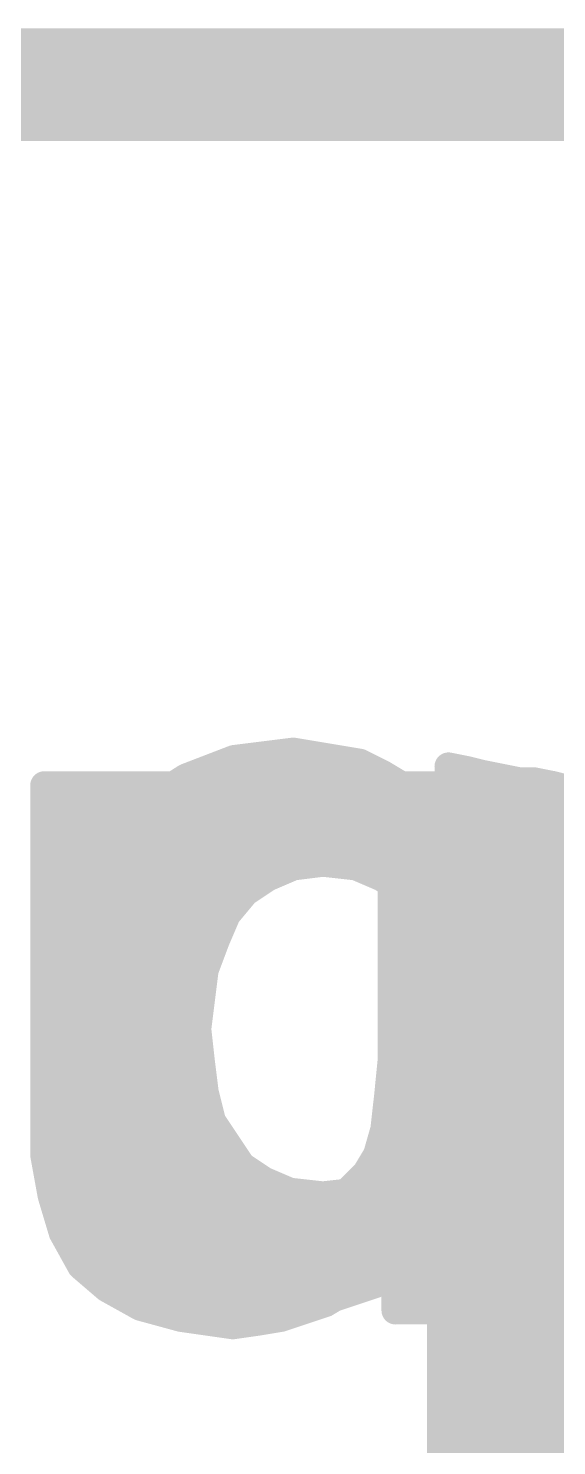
# Model space of a CAD drawing. Extents: x -34 to 73, y -22 to 26.
# Drawn here: x 15.015 to 16.444, y 21.72 to 25.552 of the extents above; entities that cross this region are included whole.
import ezdxf

# ---------------------------------------------------------------- set-up
doc = ezdxf.new("R2010")
doc.units = 0
for name, color, linetype in [('1', 12, 'CONTINUOUS'), ('16', 132, 'CONTINUOUS'), ('20', 31, 'CONTINUOUS'), ('21', 41, 'CONTINUOUS'), ('22', 40, 'CONTINUOUS')]:
    doc.layers.add(name, color=color, linetype=linetype)

msp = doc.modelspace()

# ---------------------------------------------------------------- linework, layer by layer
at = {"layer": '1', "const_width": 0.3048}
msp.add_lwpolyline([(25.4, 25.4), (0, 25.4)], dxfattribs=at)
at = {"layer": '16', "const_width": 0.3048}
msp.add_lwpolyline([(0, 25.4), (25.4, 25.4)], dxfattribs=at)
at = {"layer": '20', "const_width": 0.2032}
msp.add_lwpolyline([(0, 25.4), (25.4, 25.4)], dxfattribs=at)
at = {"layer": '21', "const_width": 0.0762}
for points in [[(15.0578, 22.5054), (15.0578, 23.5054)], [(15.0578, 23.5054), (15.4478, 23.5054)], [(15.4478, 23.5054), (15.4478, 22.6255)], [(15.9978, 22.7655), (15.9978, 23.5054)], [(15.9978, 23.5054), (16.3778, 23.5054)], [(16.3778, 23.5054), (16.3778, 22.0855)], [(15.0578, 23.4696), (15.4478, 23.4696)], [(15.9978, 23.4696), (16.3778, 23.4696)], [(15.0578, 23.3934), (15.4478, 23.3934)], [(15.9978, 23.3934), (16.3778, 23.3934)], [(15.0578, 23.3172), (15.4478, 23.3172)], [(15.9978, 23.3172), (16.3778, 23.3172)], [(15.0578, 23.241), (15.4478, 23.241)], [(15.9978, 23.241), (16.3778, 23.241)], [(15.0578, 23.1648), (15.4478, 23.1648)], [(15.9978, 23.1648), (16.3778, 23.1648)], [(15.0578, 23.0886), (15.4478, 23.0886)], [(15.9978, 23.0886), (16.3778, 23.0886)], [(15.0578, 23.0124), (15.4478, 23.0124)], [(15.9978, 23.0124), (16.3778, 23.0124)], [(15.0578, 22.9362), (15.4478, 22.9362)], [(15.9978, 22.9362), (16.3778, 22.9362)], [(15.0578, 22.86), (15.4478, 22.86)], [(15.9978, 22.86), (16.3778, 22.86)], [(15.0578, 22.7838), (15.4478, 22.7838)], [(15.9978, 22.7838), (16.3778, 22.7838)], [(15.9878, 22.6654), (15.9978, 22.7655)], [(15.0578, 22.7076), (15.4478, 22.7076)], [(15.992, 22.7076), (16.3778, 22.7076)], [(15.9778, 22.5755), (15.9878, 22.6654)], [(15.0578, 22.6314), (15.4478, 22.6314)], [(15.4478, 22.6255), (15.4578, 22.5555)], [(15.984, 22.6314), (16.3778, 22.6314)], [(15.9578, 22.5054), (15.9778, 22.5755)], [(15.0578, 22.5552), (15.4579, 22.5552)], [(15.4578, 22.5555), (15.4778, 22.4955)], [(15.972, 22.5552), (16.3778, 22.5552)], [(15.0778, 22.3955), (15.0578, 22.5054)], [(15.9278, 22.4555), (15.9578, 22.5054)], [(15.0626, 22.479), (15.4844, 22.479)], [(15.4778, 22.4955), (15.4978, 22.4455)], [(15.9419, 22.479), (16.3778, 22.479)], [(15.4978, 22.4455), (15.5378, 22.4055)], [(15.8778, 22.4055), (15.9278, 22.4555)], [(15.0765, 22.4028), (15.5413, 22.4028)], [(15.1078, 22.2955), (15.0778, 22.3955)], [(15.5378, 22.4055), (15.5778, 22.3755)], [(15.8278, 22.3755), (15.8778, 22.4055)], [(15.8734, 22.4028), (16.3778, 22.4028)], [(15.5778, 22.3755), (15.6278, 22.3655)], [(15.6278, 22.3655), (15.6978, 22.3555)], [(15.6978, 22.3555), (15.7678, 22.3655)], [(15.7678, 22.3655), (15.8278, 22.3755)], [(15.0985, 22.3266), (16.3778, 22.3266)], [(15.1578, 22.2055), (15.1078, 22.2955)], [(16.0078, 22.2855), (15.9678, 22.2255)], [(16.0078, 22.0855), (16.0078, 22.2855)], [(15.1328, 22.2504), (15.9844, 22.2504)], [(16.0078, 22.2504), (16.3778, 22.2504)], [(15.2278, 22.1455), (15.1578, 22.2055)], [(15.9678, 22.2255), (15.9178, 22.1854)], [(15.1943, 22.1742), (15.9066, 22.1742)], [(15.9178, 22.1854), (15.8678, 22.1355)], [(16.0078, 22.1742), (16.3778, 22.1742)], [(15.3178, 22.0954), (15.2278, 22.1455)], [(15.8678, 22.1355), (15.8178, 22.1055)], [(15.3132, 22.098), (15.7955, 22.098)], [(15.4278, 22.0655), (15.3178, 22.0954)], [(15.8178, 22.1055), (15.6978, 22.0655)], [(16.0078, 22.098), (16.3778, 22.098)], [(16.3778, 22.0855), (16.0078, 22.0855)], [(15.5678, 22.0455), (15.4278, 22.0655)], [(15.6378, 22.0555), (15.5678, 22.0455)], [(15.6978, 22.0655), (15.6378, 22.0555)]]:
    msp.add_lwpolyline(points, dxfattribs=at)
at = {"layer": '21', "const_width": 0.0381}
for points in [[(15.0578, 23.5245, 1), (15.0578, 23.4864)], [(15.0769, 23.5054, 1), (15.0388, 23.5054)], [(15.4669, 23.5054, 1), (15.4288, 23.5054)], [(15.4478, 23.4864, 1), (15.4478, 23.5245)], [(16.0169, 23.5054, 1), (15.9788, 23.5054)], [(15.9978, 23.5245, 1), (15.9978, 23.4864)], [(16.3969, 23.5054, 1), (16.3588, 23.5054)], [(16.3778, 23.4864, 1), (16.3778, 23.5245)], [(15.0578, 23.4886, 1), (15.0578, 23.4505)], [(15.4478, 23.4505, 1), (15.4478, 23.4886)], [(15.9978, 23.4886, 1), (15.9978, 23.4505)], [(16.3778, 23.4505, 1), (16.3778, 23.4886)], [(15.0578, 23.4124, 1), (15.0578, 23.3743)], [(15.4478, 23.3743, 1), (15.4478, 23.4124)], [(15.9978, 23.4124, 1), (15.9978, 23.3743)], [(16.3778, 23.3743, 1), (16.3778, 23.4124)], [(15.0578, 23.3362, 1), (15.0578, 23.2981)], [(15.4478, 23.2981, 1), (15.4478, 23.3362)], [(15.9978, 23.3362, 1), (15.9978, 23.2981)], [(16.3778, 23.2981, 1), (16.3778, 23.3362)], [(15.0578, 23.26, 1), (15.0578, 23.2219)], [(15.4478, 23.2219, 1), (15.4478, 23.26)], [(15.9978, 23.26, 1), (15.9978, 23.2219)], [(16.3778, 23.2219, 1), (16.3778, 23.26)], [(15.0578, 23.1838, 1), (15.0578, 23.1457)], [(15.4478, 23.1457, 1), (15.4478, 23.1838)], [(15.9978, 23.1838, 1), (15.9978, 23.1457)], [(16.3778, 23.1457, 1), (16.3778, 23.1838)], [(15.0578, 23.1076, 1), (15.0578, 23.0695)], [(15.4478, 23.0695, 1), (15.4478, 23.1076)], [(15.9978, 23.1076, 1), (15.9978, 23.0695)], [(16.3778, 23.0695, 1), (16.3778, 23.1076)], [(15.0578, 23.0314, 1), (15.0578, 22.9933)], [(15.4478, 22.9933, 1), (15.4478, 23.0314)], [(15.9978, 23.0314, 1), (15.9978, 22.9933)], [(16.3778, 22.9933, 1), (16.3778, 23.0314)], [(15.0578, 22.9552, 1), (15.0578, 22.9171)], [(15.4478, 22.9171, 1), (15.4478, 22.9552)], [(15.9978, 22.9552, 1), (15.9978, 22.9171)], [(16.3778, 22.9171, 1), (16.3778, 22.9552)], [(15.0578, 22.879, 1), (15.0578, 22.8409)], [(15.4478, 22.8409, 1), (15.4478, 22.879)], [(15.9978, 22.879, 1), (15.9978, 22.8409)], [(16.3778, 22.8409, 1), (16.3778, 22.879)], [(15.0578, 22.8028, 1), (15.0578, 22.7647)], [(15.4478, 22.7647, 1), (15.4478, 22.8028)], [(15.9978, 22.8028, 1), (15.9978, 22.7647)], [(16.3778, 22.7647, 1), (16.3778, 22.8028)], [(16.0168, 22.7636, 1), (15.9788, 22.7673)], [(15.9788, 22.7655, 1), (16.0169, 22.7655)], [(15.0578, 22.7266, 1), (15.0578, 22.6885)], [(15.4478, 22.6885, 1), (15.4478, 22.7266)], [(15.992, 22.7266, 1), (15.992, 22.6885)], [(16.3778, 22.6885, 1), (16.3778, 22.7266)], [(16.0067, 22.6633, 1), (15.9689, 22.6676)], [(15.0578, 22.6505, 1), (15.0578, 22.6124)], [(15.4667, 22.6281, 1), (15.4289, 22.6228)], [(15.4478, 22.6124, 1), (15.4478, 22.6505)], [(15.984, 22.6505, 1), (15.984, 22.6124)], [(15.9688, 22.6673, 1), (16.0068, 22.6636)], [(16.3778, 22.6124, 1), (16.3778, 22.6505)], [(15.4288, 22.6255, 1), (15.4669, 22.6255)], [(15.9961, 22.5702, 1), (15.9595, 22.5807)], [(15.0578, 22.5743, 1), (15.0578, 22.5362)], [(15.4759, 22.5615, 1), (15.4397, 22.5494)], [(15.4389, 22.5528, 1), (15.4767, 22.5581)], [(15.4579, 22.5362, 1), (15.4579, 22.5743)], [(15.972, 22.5743, 1), (15.972, 22.5362)], [(15.9589, 22.5776, 1), (15.9967, 22.5733)], [(16.3778, 22.5362, 1), (16.3778, 22.5743)], [(15.0765, 22.5089, 1), (15.0391, 22.502)], [(15.9741, 22.4956, 1), (15.9415, 22.5153)], [(15.0388, 22.5054, 1), (15.0769, 22.5054)], [(15.0626, 22.4981, 1), (15.0626, 22.46)], [(15.4955, 22.5025, 1), (15.4601, 22.4884)], [(15.4597, 22.4894, 1), (15.4959, 22.5015)], [(15.4844, 22.46, 1), (15.4844, 22.4981)], [(15.9419, 22.4981, 1), (15.9419, 22.46)], [(15.9395, 22.5107, 1), (15.9761, 22.5002)], [(16.3778, 22.46, 1), (16.3778, 22.4981)], [(15.5113, 22.4589, 1), (15.4843, 22.432)], [(15.4801, 22.4384, 1), (15.5155, 22.4525)], [(15.9115, 22.4653, 1), (15.9441, 22.4456)], [(15.9413, 22.442, 1), (15.9143, 22.4689)], [(15.0765, 22.4219, 1), (15.0765, 22.3838)], [(15.096, 22.4009, 1), (15.0596, 22.39)], [(15.5492, 22.4207, 1), (15.5264, 22.3902)], [(15.5243, 22.392, 1), (15.5513, 22.4189)], [(15.5413, 22.3838, 1), (15.5413, 22.4219)], [(15.8734, 22.4219, 1), (15.8734, 22.3838)], [(15.8643, 22.4189, 1), (15.8913, 22.392)], [(15.8876, 22.3891, 1), (15.868, 22.4218)], [(16.3778, 22.3838, 1), (16.3778, 22.4219)], [(15.0591, 22.392, 1), (15.0965, 22.3989)], [(15.5815, 22.3941, 1), (15.5741, 22.3568)], [(15.5664, 22.3602, 1), (15.5892, 22.3907)], [(15.6305, 22.3843, 1), (15.6251, 22.3466)], [(15.6241, 22.3468, 1), (15.6315, 22.3841)], [(15.6951, 22.3743, 1), (15.7005, 22.3366)], [(15.6951, 22.3366, 1), (15.7005, 22.3743)], [(15.7647, 22.3842, 1), (15.7709, 22.3467)], [(15.7705, 22.3466, 1), (15.7651, 22.3843)], [(15.818, 22.3918, 1), (15.8376, 22.3591)], [(15.8309, 22.3567, 1), (15.8247, 22.3942)], [(15.0985, 22.3457, 1), (15.0985, 22.3076)], [(16.3778, 22.3076, 1), (16.3778, 22.3457)], [(15.1245, 22.3047, 1), (15.0911, 22.2862)], [(15.0896, 22.29, 1), (15.126, 22.3009)], [(16.0268, 22.2855, 1), (15.9887, 22.2855)], [(16.0237, 22.2749, 1), (15.9919, 22.296)], [(15.1328, 22.2695, 1), (15.1328, 22.2314)], [(15.9844, 22.2314, 1), (15.9844, 22.2695)], [(16.0078, 22.2695, 1), (16.0078, 22.2314)], [(16.3778, 22.2314, 1), (16.3778, 22.2695)], [(15.1702, 22.2199, 1), (15.1454, 22.191)], [(15.1411, 22.1962, 1), (15.1745, 22.2147)], [(15.9519, 22.236, 1), (15.9837, 22.2149)], [(15.9797, 22.2106, 1), (15.9559, 22.2403)], [(15.1943, 22.1933, 1), (15.1943, 22.1552)], [(15.9059, 22.2003, 1), (15.9297, 22.1706)], [(15.9313, 22.172, 1), (15.9043, 22.1989)], [(15.9066, 22.1552, 1), (15.9066, 22.1933)], [(16.0078, 22.1933, 1), (16.0078, 22.1552)], [(16.3778, 22.1552, 1), (16.3778, 22.1933)], [(15.2371, 22.1621, 1), (15.2185, 22.1288)], [(15.2154, 22.131, 1), (15.2402, 22.1599)], [(15.8543, 22.1489, 1), (15.8813, 22.122)], [(15.8776, 22.1191, 1), (15.858, 22.1518)], [(15.3132, 22.1171, 1), (15.3132, 22.079)], [(15.3228, 22.1138, 1), (15.3128, 22.0771)], [(15.3085, 22.0788, 1), (15.3271, 22.1121)], [(15.7955, 22.079, 1), (15.7955, 22.1171)], [(15.808, 22.1218, 1), (15.8276, 22.0891)], [(15.8238, 22.0874, 1), (15.8118, 22.1235)], [(16.0078, 22.1171, 1), (16.0078, 22.079)], [(16.0078, 22.1045, 1), (16.0078, 22.0664)], [(16.3778, 22.079, 1), (16.3778, 22.1171)], [(16.3778, 22.0664, 1), (16.3778, 22.1045)], [(15.4305, 22.0843, 1), (15.4251, 22.0466)], [(15.4228, 22.0471, 1), (15.4328, 22.0838)], [(15.5651, 22.0643, 1), (15.5705, 22.0266)], [(15.5651, 22.0266, 1), (15.5705, 22.0643)], [(15.6347, 22.0742, 1), (15.6409, 22.0367)], [(15.6405, 22.0366, 1), (15.6351, 22.0743)], [(15.6918, 22.0835, 1), (15.7038, 22.0474)], [(15.7009, 22.0467, 1), (15.6947, 22.0842)], [(15.9887, 22.0855, 1), (16.0268, 22.0855)], [(16.3588, 22.0855, 1), (16.3969, 22.0855)]]:
    msp.add_lwpolyline(points, format="xyb", dxfattribs=at)
at = {"layer": '22', "const_width": 0.0762}
for points in [[(15.5712, 23.5763), (15.4412, 23.5263)], [(15.7312, 23.5963), (15.5712, 23.5763)], [(15.7912, 23.5862), (15.7312, 23.5963)], [(15.8512, 23.5763), (15.7912, 23.5862)], [(15.9112, 23.5663), (15.8512, 23.5763)], [(15.492, 23.5458), (15.9521, 23.5458)], [(15.9712, 23.5363), (15.9112, 23.5663)], [(16.0212, 23.5063), (15.9712, 23.5363)], [(16.2012, 23.5463), (16.1512, 23.5563)], [(16.1512, 23.5563), (16.1512, 23.3763)], [(16.1512, 23.5458), (16.203, 23.5458)], [(16.2412, 23.5363), (16.2012, 23.5463)], [(16.2912, 23.5263), (16.2412, 23.5363)], [(15.4412, 23.5263), (15.3312, 23.4563)], [(16.0712, 23.4763), (16.0212, 23.5063)], [(16.3412, 23.5162), (16.2912, 23.5263)], [(16.3812, 23.5162), (16.3412, 23.5162)], [(16.4312, 23.5063), (16.3812, 23.5162)], [(16.4712, 23.4962), (16.4312, 23.5063)], [(16.5212, 23.4863), (16.4712, 23.4962)], [(15.3312, 23.4563), (15.2412, 23.3663)], [(15.3522, 23.4696), (16.0765, 23.4696)], [(16.1112, 23.4262), (16.0712, 23.4763)], [(16.1512, 23.4696), (16.5212, 23.4696)], [(16.1512, 23.3763), (16.1112, 23.4262)], [(15.2683, 23.3934), (16.1375, 23.3934)], [(16.1512, 23.3934), (16.5212, 23.3934)], [(15.2412, 23.3663), (15.1712, 23.2462)], [(15.2126, 23.3172), (16.5212, 23.3172)], [(15.6612, 23.2563), (15.7312, 23.2863)], [(15.7312, 23.2863), (15.8112, 23.2963)], [(15.8112, 23.2963), (15.9012, 23.2863)], [(15.9012, 23.2863), (15.9712, 23.2563)], [(15.1712, 23.2462), (15.1212, 23.1163)], [(15.1692, 23.241), (15.6383, 23.241)], [(15.6012, 23.2163), (15.6612, 23.2563)], [(15.9712, 23.2563), (16.0312, 23.2163)], [(15.9941, 23.241), (16.5212, 23.241)], [(15.5512, 23.1563), (15.6012, 23.2163)], [(16.0312, 23.2163), (16.0812, 23.1563)], [(15.1399, 23.1648), (15.5583, 23.1648)], [(15.5212, 23.0862), (15.5512, 23.1563)], [(16.0741, 23.1648), (16.5212, 23.1648)], [(16.0812, 23.1563), (16.1112, 23.0862)], [(15.1212, 23.1163), (15.0912, 22.9763)], [(15.1153, 23.0886), (15.5222, 23.0886)], [(15.4912, 23.0063), (15.5212, 23.0862)], [(16.1102, 23.0886), (16.5212, 23.0886)], [(16.1112, 23.0862), (16.1312, 23.0063)], [(15.0989, 23.0124), (15.4935, 23.0124)], [(15.4812, 22.9262), (15.4912, 23.0063)], [(16.1297, 23.0124), (16.5212, 23.0124)], [(16.1312, 23.0063), (16.1512, 22.9262)], [(15.0912, 22.9763), (15.0912, 22.8362)], [(15.0912, 22.9362), (15.4824, 22.9362)], [(15.4712, 22.8463), (15.4812, 22.9262)], [(16.1487, 22.9362), (16.5212, 22.9362)], [(16.1512, 22.9262), (16.1512, 22.7563)], [(15.0912, 22.86), (15.4729, 22.86)], [(15.4712, 22.8463), (15.0912, 22.8362)], [(15.0912, 22.8362), (15.4712, 22.8463)], [(15.4812, 22.7563), (15.4712, 22.8463)], [(16.1512, 22.86), (16.5212, 22.86)], [(15.0912, 22.8362), (15.1012, 22.6963)], [(15.0949, 22.7838), (15.4781, 22.7838)], [(16.1512, 22.7838), (16.5212, 22.7838)], [(15.4912, 22.6762), (15.4812, 22.7563)], [(16.1512, 22.7563), (16.1312, 22.6762)], [(15.1004, 22.7076), (15.4873, 22.7076)], [(15.1012, 22.6963), (15.1212, 22.5563)], [(16.139, 22.7076), (16.5212, 22.7076)], [(15.5112, 22.5963), (15.4912, 22.6762)], [(16.1312, 22.6762), (16.1112, 22.5963)], [(15.1105, 22.6314), (15.5024, 22.6314)], [(16.12, 22.6314), (16.5212, 22.6314)], [(15.1712, 22.4363), (15.5112, 22.5963)], [(15.5112, 22.5963), (15.1712, 22.4363)], [(15.5512, 22.5363), (15.5112, 22.5963)], [(16.1112, 22.5963), (16.0712, 22.5363)], [(15.1212, 22.5563), (15.1712, 22.4363)], [(15.1216, 22.5552), (15.424, 22.5552)], [(15.424, 22.5552), (15.5386, 22.5552)], [(15.5912, 22.4763), (15.5512, 22.5363)], [(16.0712, 22.5363), (16.0312, 22.4763)], [(16.0838, 22.5552), (16.5212, 22.5552)], [(15.1534, 22.479), (15.262, 22.479)], [(15.262, 22.479), (15.5894, 22.479)], [(15.6512, 22.4363), (15.5912, 22.4763)], [(16.0312, 22.4763), (15.9712, 22.4363)], [(16.033, 22.479), (16.5212, 22.479)], [(15.1712, 22.4363), (15.2412, 22.3263)], [(15.7212, 22.4063), (15.6512, 22.4363)], [(15.9712, 22.4363), (15.9012, 22.4063)], [(15.1925, 22.4028), (15.7523, 22.4028)], [(15.8112, 22.3963), (15.7212, 22.4063)], [(15.9012, 22.4063), (15.8112, 22.3963)], [(15.8702, 22.4028), (16.5212, 22.4028)], [(15.241, 22.3266), (16.5212, 22.3266)], [(15.2412, 22.3263), (15.3312, 22.2363)], [(16.0912, 22.2662), (16.1312, 22.3163)], [(16.1312, 22.3163), (16.1312, 21.2963)], [(15.3171, 22.2504), (16.0754, 22.2504)], [(15.3312, 22.2363), (15.4312, 22.1663)], [(16.0512, 22.2263), (16.0912, 22.2662)], [(16.1312, 22.2504), (16.5212, 22.2504)], [(16.0012, 22.1863), (16.0512, 22.2263)], [(15.4198, 22.1742), (15.9811, 22.1742)], [(15.4312, 22.1663), (15.5612, 22.1163)], [(15.8912, 22.1363), (15.9512, 22.1563)], [(15.9512, 22.1563), (16.0012, 22.1863)], [(16.1312, 22.1742), (16.5212, 22.1742)], [(15.5612, 22.1163), (15.7112, 22.1062)], [(15.7712, 22.1062), (15.8312, 22.1163)], [(15.8312, 22.1163), (15.8912, 22.1363)], [(15.7112, 22.1062), (15.7712, 22.1062)], [(16.1312, 22.098), (16.5212, 22.098)], [(16.1312, 22.0218), (16.5212, 22.0218)], [(16.1312, 21.9456), (16.5212, 21.9456)], [(16.1312, 21.8694), (16.5212, 21.8694)], [(16.1312, 21.7932), (16.5212, 21.7932)], [(16.1312, 21.717), (16.5212, 21.717)]]:
    msp.add_lwpolyline(points, dxfattribs=at)
at = {"layer": '22', "const_width": 0.0381}
for points in [[(15.5688, 23.5952, 1), (15.5736, 23.5573)], [(15.578, 23.5585, 1), (15.5644, 23.594)], [(15.7343, 23.615, 1), (15.7281, 23.5775)], [(15.7336, 23.5773, 1), (15.7288, 23.6152)], [(15.7943, 23.605, 1), (15.7881, 23.5675)], [(15.7881, 23.5675, 1), (15.7943, 23.605)], [(15.8543, 23.595, 1), (15.8481, 23.5575)], [(15.8481, 23.5575, 1), (15.8543, 23.595)], [(15.492, 23.5648, 1), (15.492, 23.5267)], [(15.9197, 23.5833, 1), (15.9027, 23.5492)], [(15.9081, 23.5475, 1), (15.9143, 23.585)], [(15.9521, 23.5267, 1), (15.9521, 23.5648)], [(15.981, 23.5526, 1), (15.9614, 23.5199)], [(15.9627, 23.5192, 1), (15.9797, 23.5533)], [(16.1702, 23.5563, 1), (16.1321, 23.5563)], [(16.1549, 23.5749, 1), (16.1475, 23.5376)], [(16.1512, 23.5648, 1), (16.1512, 23.5267)], [(16.2058, 23.5647, 1), (16.1966, 23.5278)], [(16.1975, 23.5276, 1), (16.2049, 23.5649)], [(16.203, 23.5267, 1), (16.203, 23.5648)], [(16.2449, 23.5549, 1), (16.2375, 23.5176)], [(16.2366, 23.5178, 1), (16.2458, 23.5547)], [(15.4344, 23.544, 1), (15.448, 23.5085)], [(15.4514, 23.5102, 1), (15.431, 23.5423)], [(16.031, 23.5226, 1), (16.0114, 23.4899)], [(16.0114, 23.4899, 1), (16.031, 23.5226)], [(16.2949, 23.5449, 1), (16.2875, 23.5076)], [(16.2875, 23.5076, 1), (16.2949, 23.5449)], [(16.3412, 23.5353, 1), (16.3412, 23.4972)], [(16.3375, 23.4976, 1), (16.3449, 23.5349)], [(16.3849, 23.5349, 1), (16.3775, 23.4976)], [(16.3812, 23.4972, 1), (16.3812, 23.5353)], [(16.4358, 23.5247, 1), (16.4266, 23.4878)], [(16.4275, 23.4876, 1), (16.4349, 23.5249)], [(16.4749, 23.5149, 1), (16.4675, 23.4776)], [(15.3447, 23.4428, 1), (15.3177, 23.4697)], [(15.3522, 23.4886, 1), (15.3522, 23.4505)], [(16.0861, 23.4882, 1), (16.0563, 23.4643)], [(16.0614, 23.4599, 1), (16.081, 23.4926)], [(16.0765, 23.4505, 1), (16.0765, 23.4886)], [(16.1512, 23.4886, 1), (16.1512, 23.4505)], [(15.321, 23.4723, 1), (15.3414, 23.4402)], [(16.1261, 23.4382, 1), (16.0963, 23.4143)], [(16.0963, 23.4143, 1), (16.1261, 23.4382)], [(15.2683, 23.4124, 1), (15.2683, 23.3743)], [(16.1512, 23.4124, 1), (16.1512, 23.3743)], [(16.1375, 23.3743, 1), (16.1375, 23.4124)], [(15.2277, 23.3797, 1), (15.2547, 23.3528)], [(15.2577, 23.3567, 1), (15.2247, 23.3758)], [(16.1321, 23.3763, 1), (16.1702, 23.3763)], [(16.1363, 23.3643, 1), (16.1661, 23.3882)], [(15.2126, 23.3362, 1), (15.2126, 23.2981)], [(15.7288, 23.3052, 1), (15.7336, 23.2673)], [(15.7387, 23.2687, 1), (15.7237, 23.3038)], [(15.8133, 23.3152, 1), (15.8091, 23.2773)], [(15.8136, 23.2773, 1), (15.8088, 23.3152)], [(15.9087, 23.3038, 1), (15.8937, 23.2687)], [(15.8991, 23.2673, 1), (15.9033, 23.3052)], [(15.1692, 23.26, 1), (15.1692, 23.2219)], [(15.1547, 23.2558, 1), (15.1877, 23.2367)], [(15.189, 23.2394, 1), (15.1534, 23.2531)], [(15.6383, 23.2219, 1), (15.6383, 23.26)], [(15.6537, 23.2738, 1), (15.6687, 23.2387)], [(15.6718, 23.2404, 1), (15.6506, 23.2721)], [(15.9818, 23.2721, 1), (15.9606, 23.2404)], [(15.9637, 23.2387, 1), (15.9787, 23.2738)], [(15.9941, 23.26, 1), (15.9941, 23.2219)], [(15.5906, 23.2321, 1), (15.6118, 23.2004)], [(15.6158, 23.2041, 1), (15.5866, 23.2284)], [(16.0458, 23.2284, 1), (16.0166, 23.2041)], [(16.0206, 23.2004, 1), (16.0418, 23.2321)], [(15.1399, 23.1838, 1), (15.1399, 23.1457)], [(15.5687, 23.1487, 1), (15.5337, 23.1638)], [(15.5583, 23.1457, 1), (15.5583, 23.1838)], [(16.0741, 23.1838, 1), (16.0741, 23.1457)], [(16.0987, 23.1638, 1), (16.0637, 23.1487)], [(15.1398, 23.1123, 1), (15.1026, 23.1202)], [(15.5366, 23.1684, 1), (15.5658, 23.1441)], [(16.0666, 23.1441, 1), (16.0958, 23.1684)], [(15.1153, 23.1076, 1), (15.1153, 23.0695)], [(15.1034, 23.1231, 1), (15.139, 23.1094)], [(15.5037, 23.0938, 1), (15.5387, 23.0787)], [(15.539, 23.0796, 1), (15.5034, 23.0929)], [(15.5222, 23.0695, 1), (15.5222, 23.1076)], [(16.1102, 23.1076, 1), (16.1102, 23.0695)], [(16.1297, 23.0909, 1), (16.0927, 23.0816)], [(16.0937, 23.0787, 1), (16.1287, 23.0938)], [(15.0989, 23.0314, 1), (15.0989, 22.9933)], [(15.5101, 23.0039, 1), (15.4723, 23.0086)], [(15.4935, 22.9933, 1), (15.4935, 23.0314)], [(16.1297, 23.0314, 1), (16.1297, 22.9933)], [(16.1497, 23.0109, 1), (16.1127, 23.0016)], [(15.0726, 22.9802, 1), (15.1098, 22.9723)], [(15.1103, 22.9763, 1), (15.0722, 22.9763)], [(15.4734, 23.0129, 1), (15.509, 22.9996)], [(16.1127, 23.0016, 1), (16.1497, 23.0109)], [(15.0912, 22.9552, 1), (15.0912, 22.9171)], [(15.5001, 22.9239, 1), (15.4623, 22.9286)], [(15.4824, 22.9171, 1), (15.4824, 22.9552)], [(16.1487, 22.9552, 1), (16.1487, 22.9171)], [(16.1702, 22.9262, 1), (16.1321, 22.9262)], [(15.4623, 22.9286, 1), (15.5001, 22.9239)], [(16.1327, 22.9216, 1), (16.1697, 22.9309)], [(15.0912, 22.879, 1), (15.0912, 22.8409)], [(15.4901, 22.8484, 1), (15.4523, 22.8441)], [(15.4717, 22.8272, 1), (15.4707, 22.8653)], [(15.4717, 22.8272, 1), (15.4707, 22.8653)], [(15.4729, 22.8409, 1), (15.4729, 22.879)], [(16.1512, 22.879, 1), (16.1512, 22.8409)], [(15.0907, 22.8553, 1), (15.0917, 22.8172)], [(15.1102, 22.8376, 1), (15.0722, 22.8349)], [(15.0907, 22.8553, 1), (15.0917, 22.8172)], [(15.0722, 22.8362, 1), (15.1103, 22.8362)], [(15.4523, 22.8486, 1), (15.4901, 22.8439)], [(15.0949, 22.8028, 1), (15.0949, 22.7647)], [(15.4781, 22.7647, 1), (15.4781, 22.8028)], [(16.1512, 22.8028, 1), (16.1512, 22.7647)], [(15.5001, 22.7586, 1), (15.4623, 22.7539)], [(15.4623, 22.7541, 1), (15.5001, 22.7584)], [(16.1321, 22.7563, 1), (16.1702, 22.7563)], [(16.1697, 22.7516, 1), (16.1327, 22.7609)], [(15.1004, 22.7266, 1), (15.1004, 22.6885)], [(15.1201, 22.6989, 1), (15.0823, 22.6936)], [(15.4873, 22.6885, 1), (15.4873, 22.7266)], [(16.139, 22.7266, 1), (16.139, 22.6885)], [(15.0822, 22.6949, 1), (15.1202, 22.6976)], [(15.5097, 22.6809, 1), (15.4727, 22.6716)], [(15.4723, 22.6739, 1), (15.5101, 22.6786)], [(16.1127, 22.6809, 1), (16.1497, 22.6716)], [(16.1497, 22.6716, 1), (16.1127, 22.6809)], [(15.1105, 22.6505, 1), (15.1105, 22.6124)], [(15.5024, 22.6124, 1), (15.5024, 22.6505)], [(16.12, 22.6505, 1), (16.12, 22.6124)], [(15.5271, 22.6068, 1), (15.4953, 22.5857)], [(15.4927, 22.5916, 1), (15.5297, 22.6009)], [(15.5193, 22.579, 1), (15.5031, 22.6135)], [(15.5193, 22.579, 1), (15.5031, 22.6135)], [(16.0927, 22.6009, 1), (16.1297, 22.5916)], [(16.1271, 22.5857, 1), (16.0953, 22.6068)], [(15.1388, 22.5636, 1), (15.1036, 22.5489)], [(15.1023, 22.5536, 1), (15.1401, 22.5589)], [(15.1216, 22.5743, 1), (15.1216, 22.5362)], [(15.424, 22.5743, 1), (15.424, 22.5362)], [(15.424, 22.5362, 1), (15.424, 22.5743)], [(15.5671, 22.5468, 1), (15.5353, 22.5257)], [(15.5386, 22.5362, 1), (15.5386, 22.5743)], [(16.0871, 22.5257, 1), (16.0553, 22.5468)], [(16.0838, 22.5743, 1), (16.0838, 22.5362)], [(15.5353, 22.5257, 1), (15.5671, 22.5468)], [(16.0553, 22.5468, 1), (16.0871, 22.5257)], [(15.1534, 22.4981, 1), (15.1534, 22.46)], [(15.262, 22.4981, 1), (15.262, 22.46)], [(15.262, 22.46, 1), (15.262, 22.4981)], [(15.6018, 22.4921, 1), (15.5806, 22.4604)], [(15.5753, 22.4657, 1), (15.6071, 22.4868)], [(15.5894, 22.46, 1), (15.5894, 22.4981)], [(16.0153, 22.4868, 1), (16.0471, 22.4657)], [(16.033, 22.4981, 1), (16.033, 22.46)], [(16.0418, 22.4604, 1), (16.0206, 22.4921)], [(15.1873, 22.4465, 1), (15.1551, 22.426)], [(15.1631, 22.4535, 1), (15.1793, 22.419)], [(15.1631, 22.4535, 1), (15.1793, 22.419)], [(15.1536, 22.4289, 1), (15.1888, 22.4436)], [(15.6587, 22.4538, 1), (15.6437, 22.4187)], [(15.6406, 22.4204, 1), (15.6618, 22.4521)], [(15.9606, 22.4521, 1), (15.9818, 22.4204)], [(15.9787, 22.4187, 1), (15.9637, 22.4538)], [(15.1925, 22.4219, 1), (15.1925, 22.3838)], [(15.7233, 22.4252, 1), (15.7191, 22.3873)], [(15.7137, 22.3887, 1), (15.7287, 22.4238)], [(15.7523, 22.3838, 1), (15.7523, 22.4219)], [(15.8091, 22.4152, 1), (15.8133, 22.3773)], [(15.8091, 22.3773, 1), (15.8133, 22.4152)], [(15.8702, 22.4219, 1), (15.8702, 22.3838)], [(15.8937, 22.4238, 1), (15.9087, 22.3887)], [(15.9033, 22.3873, 1), (15.8991, 22.4252)], [(15.241, 22.3457, 1), (15.241, 22.3076)], [(15.2547, 22.3397, 1), (15.2277, 22.3128)], [(15.2251, 22.316, 1), (15.2573, 22.3365)], [(16.1502, 22.3163, 1), (16.1121, 22.3163)], [(16.1461, 22.3043, 1), (16.1163, 22.3282)], [(15.3171, 22.2695, 1), (15.3171, 22.2314)], [(15.3421, 22.2519, 1), (15.3203, 22.2206)], [(15.3177, 22.2228, 1), (15.3447, 22.2497)], [(16.0763, 22.2782, 1), (16.1061, 22.2543)], [(16.0754, 22.2314, 1), (16.0754, 22.2695)], [(16.1047, 22.2528, 1), (16.0777, 22.2797)], [(16.1312, 22.2695, 1), (16.1312, 22.2314)], [(16.0377, 22.2397, 1), (16.0647, 22.2128)], [(16.0631, 22.2114, 1), (16.0393, 22.2411)], [(15.4198, 22.1933, 1), (15.4198, 22.1552)], [(15.438, 22.184, 1), (15.4244, 22.1485)], [(15.4203, 22.1506, 1), (15.4421, 22.1819)], [(15.9414, 22.1726, 1), (15.961, 22.1399)], [(15.9572, 22.1382, 1), (15.9452, 22.1743)], [(15.9811, 22.1552, 1), (15.9811, 22.1933)], [(15.9893, 22.2011, 1), (16.0131, 22.1714)], [(16.011, 22.1699, 1), (15.9914, 22.2026)], [(16.1312, 22.1933, 1), (16.1312, 22.1552)], [(15.5625, 22.1353, 1), (15.5599, 22.0972)], [(15.5544, 22.0985, 1), (15.568, 22.134)], [(15.8252, 22.1343, 1), (15.8372, 22.0982)], [(15.8343, 22.0975, 1), (15.8281, 22.135)], [(15.8852, 22.1543, 1), (15.8972, 22.1182)], [(15.8972, 22.1182, 1), (15.8852, 22.1543)], [(15.7112, 22.1253, 1), (15.7112, 22.0872)], [(15.7099, 22.0872, 1), (15.7125, 22.1253)], [(15.7681, 22.125, 1), (15.7743, 22.0875)], [(15.7712, 22.0872, 1), (15.7712, 22.1253)], [(16.1312, 22.1171, 1), (16.1312, 22.079)], [(16.1312, 22.0409, 1), (16.1312, 22.0028)], [(16.1312, 21.9647, 1), (16.1312, 21.9266)], [(16.1312, 21.8885, 1), (16.1312, 21.8504)], [(16.1312, 21.8123, 1), (16.1312, 21.7742)], [(16.1312, 21.7361, 1), (16.1312, 21.698)]]:
    msp.add_lwpolyline(points, format="xyb", dxfattribs=at)

doc.saveas('drawing.dxf')
